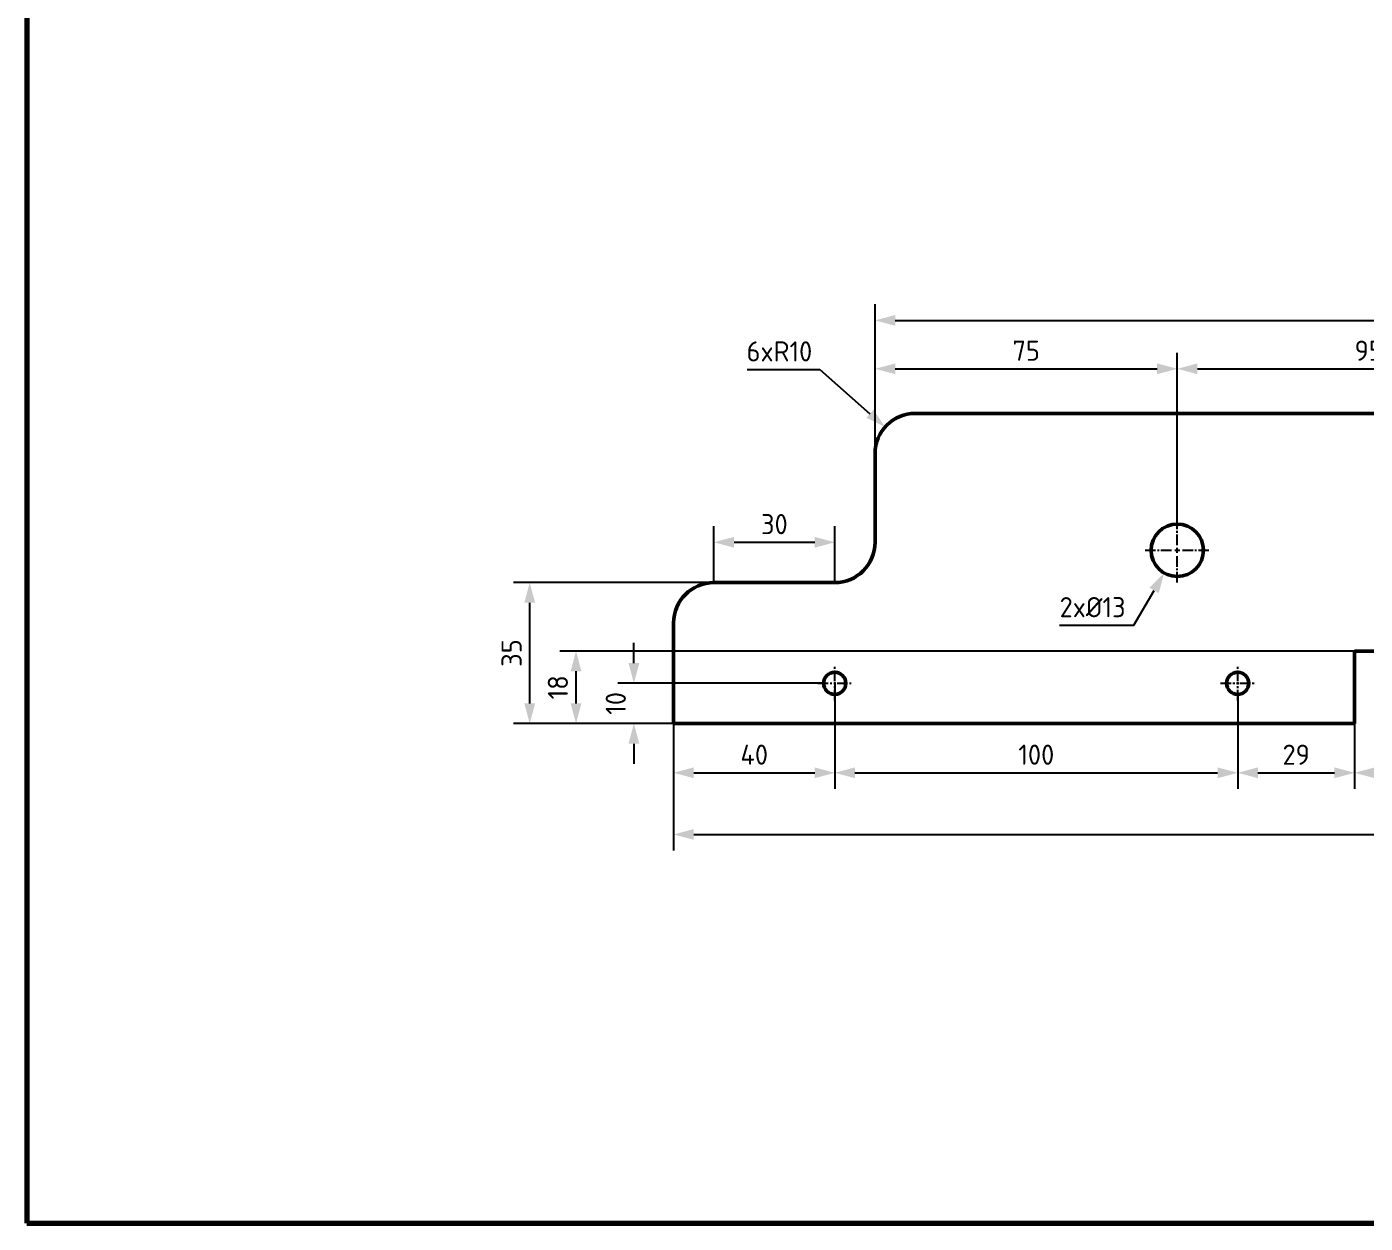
# Model space of a CAD drawing. Header units: millimetres. Extents: x -190 to 12889, y -227 to 3957.
# Drawn here: x 55.4 to 387.6, y 481.1 to 778.1 of the extents above; entities that cross this region are included whole.
import ezdxf

# ---------------------------------------------------------------- set-up
doc = ezdxf.new("R2010")
doc.units = ezdxf.units.MM
doc.header["$LTSCALE"] = 0.7
doc.header["$PDMODE"] = 35
doc.header["$PDSIZE"] = -4
doc.linetypes.add('CENTER2', pattern=[1.125, 0.75, -0.125, 0.125, -0.125])
doc.layers.get('0').update_dxf_attribs({"color": 255})
for name, color, linetype, lineweight in [('0.5', 7, 'Continuous', 50), ('DIM', 94, 'Continuous', 25), ('KHUNGBV', 5, 'Continuous', 70)]:
    doc.layers.add(name, color=color, linetype=linetype, lineweight=lineweight)
doc.styles.add('TCVN-7284', font='tcvn+7284-2003r.ttf')
doc.dimstyles.new('TCVN_ISO-25_RadiusDia', dxfattribs={"dimtxt": 2.5, "dimasz": 2.5, "dimexe": 2, "dimexo": 0, "dimgap": 1, "dimtad": 1, "dimtoh": 1, "dimtxsty": 'TCVN-7284', "dimblk": 'Arrow', "dimcen": 0, "dimclrd": 256, "dimclre": 256, "dimclrt": 256, "dimadec": 0, "dimazin": 0, "dimtfac": 1, "dimtofl": 0, "dimtmove": 1, "dimatfit": 0, "dimldrblk": 'Arrow', "dimfxl": 1, "dimlwd": -1, "dimlwe": -1, "dimarcsym": 0})

# ---------------------------------------------------------------- blocks, each defined once
blk = doc.blocks.new('KHUNG_A3')
at = {"layer": 'KHUNGBV', "color": 8, "linetype": 'Continuous', "ltscale": 0.66}
for p, q in [((61.71, 341.61), (61.71, 44.61)), ((61.71, 44.61), (481.71, 44.61))]:
    blk.add_line(p, q, dxfattribs=at)
blk = doc.blocks.new('*U153')
at = {"color": 0, "linetype": 'CENTER2', "ltscale": 5, "transparency": 16777216}
for p, q in [((0, 0.55), (0, 4.25)), ((-4.25, 0), (-0.55, 0)), ((0.55, 0), (4.25, 0)), ((0, -4.25), (0, -0.55))]:
    blk.add_line(p, q, dxfattribs=at)
at = {"color": 0, "linetype": 'Continuous', "ltscale": 5, "transparency": 16777216}
for p, q in [((-0.275, 0), (0.275, 0)), ((0, -0.275), (0, 0.275))]:
    blk.add_line(p, q, dxfattribs=at)
blk = doc.blocks.new('*U154')
at = {"color": 0, "linetype": 'CENTER2', "ltscale": 5, "transparency": 16777216}
for p, q in [((0, 1.3), (0, 8)), ((-8, 0), (-1.3, 0)), ((1.3, 0), (8, 0)), ((0, -8), (0, -1.3))]:
    blk.add_line(p, q, dxfattribs=at)
at = {"color": 0, "linetype": 'Continuous', "ltscale": 5, "transparency": 16777216}
for p, q in [((-0.65, 0), (0.65, 0)), ((0, -0.65), (0, 0.65))]:
    blk.add_line(p, q, dxfattribs=at)
blk = doc.blocks.new('*U155')
at = {"color": 0, "linetype": 'CENTER2', "ltscale": 5, "transparency": 16777216}
for p, q in [((0, 0.55), (0, 4.25)), ((-4.25, 0), (-0.55, 0)), ((0.55, 0), (4.25, 0)), ((0, -4.25), (0, -0.55))]:
    blk.add_line(p, q, dxfattribs=at)
at = {"color": 0, "linetype": 'Continuous', "ltscale": 5, "transparency": 16777216}
for p, q in [((-0.275, 0), (0.275, 0)), ((0, -0.275), (0, 0.275))]:
    blk.add_line(p, q, dxfattribs=at)
blk = doc.blocks.new('ajd')
at = {"layer": '0.5', "linetype": 'Continuous'}
for p, q in [((7341.74, 687511.34), (7021.74, 687511.34)), ((7011.74, 687501.34), (7011.74, 687479.34)), ((7001.74, 687469.34), (6971.74, 687469.34)), ((6961.74, 687459.34), (6961.74, 687434.34)), ((7130.74, 687452.34), (7153.17, 687452.34)), ((7130.74, 687434.34), (7130.74, 687452.34)), ((6961.74, 687434.34), (7130.74, 687434.34))]:
    blk.add_line(p, q, dxfattribs=at)
for centre, radius in [((7086.74, 687477.34), 6.5), ((7001.74, 687444.34), 2.75), ((7101.74, 687444.34), 2.75)]:
    blk.add_circle(centre, radius, dxfattribs=at)
for centre, start, end in [((7021.74, 687501.34), 90, 180), ((7001.74, 687479.34), 270, 0), ((6971.74, 687459.34), 90, 180)]:
    blk.add_arc(centre, 10, start, end, dxfattribs=at)
at = {"color": 1, "linetype": 'CENTER2', "ltscale": 5}
for name, p in [('*U154', (7086.74, 687477.34)), ('*U153', (7001.74, 687444.34)), ('*U155', (7101.74, 687444.34))]:
    blk.add_blockref(name, p, dxfattribs=at)
blk = doc.blocks.new('Arrow')
at = {"layer": 'DIM'}
blk.add_solid([(-1, 0.268), (-1, -0.268), (0, 0)], dxfattribs=at)
blk = doc.blocks.new('*D593')
at = {"layer": 'Defpoints', "color": 0, "ltscale": 0.7, "transparency": 16777216}
for p in [(206.11, 615.12), (253.22, 615.12), (215.97, 605.12)]:
    blk.add_point(p, dxfattribs=at)
at = {"layer": 'DIM', "ltscale": 0.7, "transparency": 16777216}
for p, q in [((206.11, 620.12), (206.11, 625.12)), ((253.22, 615.12), (202.11, 615.12)), ((215.97, 605.12), (202.11, 605.12)), ((206.11, 600.12), (206.11, 595.12))]:
    blk.add_line(p, q, dxfattribs=at)
at = {"layer": 'DIM', "ltscale": 0.7, "transparency": 16777216, "xscale": 5, "yscale": 5, "zscale": 5}
for p, rotation in [((206.11, 615.12), 270), ((206.11, 605.12), 90)]:
    blk.add_blockref('Arrow', p, dxfattribs=dict(at, rotation=rotation))
at = {"layer": 'DIM', "ltscale": 0.7, "transparency": 16777216, "insert": (201.61, 610.12), "char_height": 5, "attachment_point": 5, "rotation": 90, "style": 'TCVN-7284', "bg_fill": 3, "box_fill_scale": 1.1, "bg_fill_color": 256, "bg_fill_true_color": 13158600, "bg_fill_transparency": 0}
blk.add_mtext('10', dxfattribs=at)
blk = doc.blocks.new('*D594')
at = {"layer": 'Defpoints', "color": 0, "ltscale": 0.7, "transparency": 16777216}
for p in [(180.25, 640.12), (225.97, 640.12), (215.97, 605.12)]:
    blk.add_point(p, dxfattribs=at)
at = {"layer": 'DIM', "ltscale": 0.7, "transparency": 16777216}
for p, q in [((225.97, 640.12), (176.25, 640.12)), ((180.25, 610.12), (180.25, 635.12)), ((215.97, 605.12), (176.25, 605.12))]:
    blk.add_line(p, q, dxfattribs=at)
at = {"layer": 'DIM', "ltscale": 0.7, "transparency": 16777216, "xscale": 5, "yscale": 5, "zscale": 5}
for p, rotation in [((180.25, 640.12), 90), ((180.25, 605.12), 270)]:
    blk.add_blockref('Arrow', p, dxfattribs=dict(at, rotation=rotation))
at = {"layer": 'DIM', "ltscale": 0.7, "transparency": 16777216, "insert": (175.75, 622.62), "char_height": 5, "attachment_point": 5, "rotation": 90, "style": 'TCVN-7284', "bg_fill": 3, "box_fill_scale": 1.1, "bg_fill_color": 256, "bg_fill_true_color": 13158600, "bg_fill_transparency": 0}
blk.add_mtext('35', dxfattribs=at)
blk = doc.blocks.new('*D595')
at = {"layer": 'Defpoints', "color": 0, "ltscale": 0.7, "transparency": 16777216}
for p in [(255.97, 650.12), (225.97, 640.12), (255.97, 640.12)]:
    blk.add_point(p, dxfattribs=at)
at = {"layer": 'DIM', "ltscale": 0.7, "transparency": 16777216}
for p, q in [((225.97, 640.12), (225.97, 654.12)), ((255.97, 640.12), (255.97, 654.12)), ((230.97, 650.12), (250.97, 650.12))]:
    blk.add_line(p, q, dxfattribs=at)
at = {"layer": 'DIM', "ltscale": 0.7, "transparency": 16777216, "xscale": 5, "yscale": 5, "zscale": 5, "rotation": 180}
blk.add_blockref('Arrow', (225.97, 650.12), dxfattribs=at)
at = {"layer": 'DIM', "ltscale": 0.7, "transparency": 16777216, "xscale": 5, "yscale": 5, "zscale": 5}
blk.add_blockref('Arrow', (255.97, 650.12), dxfattribs=at)
at = {"layer": 'DIM', "ltscale": 0.7, "transparency": 16777216, "insert": (240.97, 654.62), "char_height": 5, "attachment_point": 5, "style": 'TCVN-7284', "bg_fill": 3, "box_fill_scale": 1.1, "bg_fill_color": 256, "bg_fill_true_color": 13158600, "bg_fill_transparency": 0}
blk.add_mtext('30', dxfattribs=at)
blk = doc.blocks.new('*D597')
at = {"layer": 'Defpoints', "color": 0, "ltscale": 0.7, "transparency": 16777216}
for p in [(340.97, 693.18), (265.97, 672.12), (340.97, 654.62)]:
    blk.add_point(p, dxfattribs=at)
at = {"layer": 'DIM', "ltscale": 0.7, "transparency": 16777216}
for p, q in [((265.97, 672.12), (265.97, 697.18)), ((340.97, 654.62), (340.97, 697.18)), ((270.97, 693.18), (335.97, 693.18))]:
    blk.add_line(p, q, dxfattribs=at)
at = {"layer": 'DIM', "ltscale": 0.7, "transparency": 16777216, "xscale": 5, "yscale": 5, "zscale": 5, "rotation": 180}
blk.add_blockref('Arrow', (265.97, 693.18), dxfattribs=at)
at = {"layer": 'DIM', "ltscale": 0.7, "transparency": 16777216, "xscale": 5, "yscale": 5, "zscale": 5}
blk.add_blockref('Arrow', (340.97, 693.18), dxfattribs=at)
at = {"layer": 'DIM', "ltscale": 0.7, "transparency": 16777216, "insert": (303.47, 697.68), "char_height": 5, "attachment_point": 5, "style": 'TCVN-7284', "bg_fill": 3, "box_fill_scale": 1.1, "bg_fill_color": 256, "bg_fill_true_color": 13158600, "bg_fill_transparency": 0}
blk.add_mtext('75', dxfattribs=at)
blk = doc.blocks.new('*D586')
at = {"layer": 'Defpoints', "color": 0, "ltscale": 0.7, "transparency": 16777216}
for p in [(255.97, 615.12), (215.97, 605.12), (255.97, 592.9)]:
    blk.add_point(p, dxfattribs=at)
at = {"layer": 'DIM', "ltscale": 0.7, "transparency": 16777216}
for p, q in [((255.97, 615.12), (255.97, 588.9)), ((215.97, 605.12), (215.97, 588.9)), ((220.97, 592.9), (250.97, 592.9))]:
    blk.add_line(p, q, dxfattribs=at)
at = {"layer": 'DIM', "ltscale": 0.7, "transparency": 16777216, "xscale": 5, "yscale": 5, "zscale": 5, "rotation": 180}
blk.add_blockref('Arrow', (215.97, 592.9), dxfattribs=at)
at = {"layer": 'DIM', "ltscale": 0.7, "transparency": 16777216, "xscale": 5, "yscale": 5, "zscale": 5}
blk.add_blockref('Arrow', (255.97, 592.9), dxfattribs=at)
at = {"layer": 'DIM', "ltscale": 0.7, "transparency": 16777216, "insert": (235.97, 597.4), "char_height": 5, "attachment_point": 5, "style": 'TCVN-7284', "bg_fill": 3, "box_fill_scale": 1.1, "bg_fill_color": 256, "bg_fill_true_color": 13158600, "bg_fill_transparency": 0}
blk.add_mtext('40', dxfattribs=at)
blk = doc.blocks.new('*D587')
at = {"layer": 'Defpoints', "color": 0, "ltscale": 0.7, "transparency": 16777216}
for p in [(255.97, 615.12), (355.97, 612.37), (355.97, 592.9)]:
    blk.add_point(p, dxfattribs=at)
at = {"layer": 'DIM', "ltscale": 0.7, "transparency": 16777216}
for p, q in [((255.97, 615.12), (255.97, 588.9)), ((355.97, 612.37), (355.97, 588.9)), ((260.97, 592.9), (350.97, 592.9))]:
    blk.add_line(p, q, dxfattribs=at)
at = {"layer": 'DIM', "ltscale": 0.7, "transparency": 16777216, "xscale": 5, "yscale": 5, "zscale": 5, "rotation": 180}
blk.add_blockref('Arrow', (255.97, 592.9), dxfattribs=at)
at = {"layer": 'DIM', "ltscale": 0.7, "transparency": 16777216, "xscale": 5, "yscale": 5, "zscale": 5}
blk.add_blockref('Arrow', (355.97, 592.9), dxfattribs=at)
at = {"layer": 'DIM', "ltscale": 0.7, "transparency": 16777216, "insert": (305.97, 597.4), "char_height": 5, "attachment_point": 5, "style": 'TCVN-7284', "bg_fill": 3, "box_fill_scale": 1.1, "bg_fill_color": 256, "bg_fill_true_color": 13158600, "bg_fill_transparency": 0}
blk.add_mtext('100', dxfattribs=at)
blk = doc.blocks.new('*D600')
at = {"layer": 'Defpoints', "color": 0, "ltscale": 0.7, "transparency": 16777216}
for p in [(355.97, 612.37), (384.97, 605.12), (384.97, 592.9)]:
    blk.add_point(p, dxfattribs=at)
at = {"layer": 'DIM', "ltscale": 0.7, "transparency": 16777216}
for p, q in [((355.97, 612.37), (355.97, 588.9)), ((384.97, 605.12), (384.97, 588.9)), ((360.97, 592.9), (379.97, 592.9))]:
    blk.add_line(p, q, dxfattribs=at)
at = {"layer": 'DIM', "ltscale": 0.7, "transparency": 16777216, "xscale": 5, "yscale": 5, "zscale": 5, "rotation": 180}
blk.add_blockref('Arrow', (355.97, 592.9), dxfattribs=at)
at = {"layer": 'DIM', "ltscale": 0.7, "transparency": 16777216, "xscale": 5, "yscale": 5, "zscale": 5}
blk.add_blockref('Arrow', (384.97, 592.9), dxfattribs=at)
at = {"layer": 'DIM', "ltscale": 0.7, "transparency": 16777216, "insert": (370.47, 597.4), "char_height": 5, "attachment_point": 5, "style": 'TCVN-7284', "bg_fill": 3, "box_fill_scale": 1.1, "bg_fill_color": 256, "bg_fill_true_color": 13158600, "bg_fill_transparency": 0}
blk.add_mtext('29', dxfattribs=at)
blk = doc.blocks.new('*D589')
at = {"layer": 'Defpoints', "color": 0, "ltscale": 0.7, "transparency": 16777216}
for p in [(435.97, 693.18), (340.97, 654.62), (435.97, 654.62)]:
    blk.add_point(p, dxfattribs=at)
at = {"layer": 'DIM', "ltscale": 0.7, "transparency": 16777216}
for p, q in [((340.97, 654.62), (340.97, 697.18)), ((435.97, 654.62), (435.97, 697.18)), ((345.97, 693.18), (430.97, 693.18))]:
    blk.add_line(p, q, dxfattribs=at)
at = {"layer": 'DIM', "ltscale": 0.7, "transparency": 16777216, "xscale": 5, "yscale": 5, "zscale": 5, "rotation": 180}
blk.add_blockref('Arrow', (340.97, 693.18), dxfattribs=at)
at = {"layer": 'DIM', "ltscale": 0.7, "transparency": 16777216, "xscale": 5, "yscale": 5, "zscale": 5}
blk.add_blockref('Arrow', (435.97, 693.18), dxfattribs=at)
at = {"layer": 'DIM', "ltscale": 0.7, "transparency": 16777216, "insert": (388.47, 697.68), "char_height": 5, "attachment_point": 5, "style": 'TCVN-7284', "bg_fill": 3, "box_fill_scale": 1.1, "bg_fill_color": 256, "bg_fill_true_color": 13158600, "bg_fill_transparency": 0}
blk.add_mtext('95', dxfattribs=at)
blk = doc.blocks.new('*D604')
at = {"layer": 'Defpoints', "color": 0, "ltscale": 0.7, "transparency": 16777216}
for p in [(384.97, 605.12), (486.97, 605.12), (486.97, 592.9)]:
    blk.add_point(p, dxfattribs=at)
at = {"layer": 'DIM', "ltscale": 0.7, "transparency": 16777216}
for p, q in [((384.97, 605.12), (384.97, 588.9)), ((486.97, 605.12), (486.97, 588.9)), ((389.97, 592.9), (481.97, 592.9))]:
    blk.add_line(p, q, dxfattribs=at)
at = {"layer": 'DIM', "ltscale": 0.7, "transparency": 16777216, "xscale": 5, "yscale": 5, "zscale": 5, "rotation": 180}
blk.add_blockref('Arrow', (384.97, 592.9), dxfattribs=at)
at = {"layer": 'DIM', "ltscale": 0.7, "transparency": 16777216, "xscale": 5, "yscale": 5, "zscale": 5}
blk.add_blockref('Arrow', (486.97, 592.9), dxfattribs=at)
at = {"layer": 'DIM', "ltscale": 0.7, "transparency": 16777216, "insert": (435.97, 597.4), "char_height": 5, "attachment_point": 5, "style": 'TCVN-7284', "bg_fill": 3, "box_fill_scale": 1.1, "bg_fill_color": 256, "bg_fill_true_color": 13158600, "bg_fill_transparency": 0}
blk.add_mtext('102', dxfattribs=at)
blk = doc.blocks.new('*D605')
at = {"layer": 'Defpoints', "color": 0, "ltscale": 0.7, "transparency": 16777216}
for p in [(344.23, 653.75), (337.71, 642.5)]:
    blk.add_point(p, dxfattribs=at)
at = {"layer": 'DIM', "ltscale": 0.7, "transparency": 16777216}
for p, q in [((330.2, 629.51), (335.21, 638.17)), ((311.7, 629.51), (330.2, 629.51))]:
    blk.add_line(p, q, dxfattribs=at)
at = {"layer": 'DIM', "ltscale": 0.7, "transparency": 16777216, "xscale": 5, "yscale": 5, "zscale": 5, "rotation": 59.94089997211438}
blk.add_blockref('Arrow', (337.71, 642.5), dxfattribs=at)
at = {"layer": 'DIM', "ltscale": 0.7, "transparency": 16777216, "insert": (319.95, 634.01), "char_height": 5, "attachment_point": 5, "style": 'TCVN-7284', "bg_fill": 3, "box_fill_scale": 1.1, "bg_fill_color": 256, "bg_fill_true_color": 13158600, "bg_fill_transparency": 0}
blk.add_mtext('2x%%C13', dxfattribs=at)
blk = doc.blocks.new('*D606')
at = {"layer": 'Defpoints', "color": 0, "ltscale": 0.7, "transparency": 16777216}
for p in [(215.97, 605.12), (655.97, 605.12), (655.97, 577.59)]:
    blk.add_point(p, dxfattribs=at)
at = {"layer": 'DIM', "ltscale": 0.7, "transparency": 16777216}
for p, q in [((215.97, 605.12), (215.97, 573.59)), ((655.97, 605.12), (655.97, 573.59)), ((220.97, 577.59), (650.97, 577.59))]:
    blk.add_line(p, q, dxfattribs=at)
at = {"layer": 'DIM', "ltscale": 0.7, "transparency": 16777216, "xscale": 5, "yscale": 5, "zscale": 5, "rotation": 180}
blk.add_blockref('Arrow', (215.97, 577.59), dxfattribs=at)
at = {"layer": 'DIM', "ltscale": 0.7, "transparency": 16777216, "xscale": 5, "yscale": 5, "zscale": 5}
blk.add_blockref('Arrow', (655.97, 577.59), dxfattribs=at)
at = {"layer": 'DIM', "ltscale": 0.7, "transparency": 16777216, "insert": (435.97, 582.09), "char_height": 5, "attachment_point": 5, "style": 'TCVN-7284', "bg_fill": 3, "box_fill_scale": 1.1, "bg_fill_color": 256, "bg_fill_true_color": 13158600, "bg_fill_transparency": 0}
blk.add_mtext('440', dxfattribs=at)
blk = doc.blocks.new('*D607')
at = {"layer": 'Defpoints', "color": 0, "ltscale": 0.7, "transparency": 16777216}
for p in [(605.97, 705.2), (265.97, 661.12), (605.97, 661.12)]:
    blk.add_point(p, dxfattribs=at)
at = {"layer": 'DIM', "ltscale": 0.7, "transparency": 16777216}
for p, q in [((265.97, 661.12), (265.97, 709.2)), ((605.97, 661.12), (605.97, 709.2)), ((270.97, 705.2), (600.97, 705.2))]:
    blk.add_line(p, q, dxfattribs=at)
at = {"layer": 'DIM', "ltscale": 0.7, "transparency": 16777216, "xscale": 5, "yscale": 5, "zscale": 5, "rotation": 180}
blk.add_blockref('Arrow', (265.97, 705.2), dxfattribs=at)
at = {"layer": 'DIM', "ltscale": 0.7, "transparency": 16777216, "xscale": 5, "yscale": 5, "zscale": 5}
blk.add_blockref('Arrow', (605.97, 705.2), dxfattribs=at)
at = {"layer": 'DIM', "ltscale": 0.7, "transparency": 16777216, "insert": (435.97, 709.7), "char_height": 5, "attachment_point": 5, "style": 'TCVN-7284', "bg_fill": 3, "box_fill_scale": 1.1, "bg_fill_color": 256, "bg_fill_true_color": 13158600, "bg_fill_transparency": 0}
blk.add_mtext('340', dxfattribs=at)
blk = doc.blocks.new('*D677')
at = {"layer": 'Defpoints', "color": 0, "ltscale": 0.7, "transparency": 16777216}
for p in [(268.46, 678.73), (275.97, 672.12)]:
    blk.add_point(p, dxfattribs=at)
at = {"layer": 'DIM', "ltscale": 0.7, "transparency": 16777216}
for p, q in [((234.22, 693), (252.22, 693)), ((252.22, 693), (264.7, 682.03))]:
    blk.add_line(p, q, dxfattribs=at)
at = {"layer": 'DIM', "ltscale": 0.7, "transparency": 16777216, "xscale": 5, "yscale": 5, "zscale": 5, "rotation": 318.6804672444712}
blk.add_blockref('Arrow', (268.46, 678.73), dxfattribs=at)
at = {"layer": 'DIM', "ltscale": 0.7, "transparency": 16777216, "insert": (242.22, 697.5), "char_height": 5, "attachment_point": 5, "style": 'TCVN-7284', "bg_fill": 3, "box_fill_scale": 1.1, "bg_fill_color": 256, "bg_fill_true_color": 13158600, "bg_fill_transparency": 0}
blk.add_mtext('6xR10', dxfattribs=at)
blk = doc.blocks.new('*D678')
at = {"layer": 'Defpoints', "color": 0, "ltscale": 0.7, "transparency": 16777216}
for p in [(191.74, 623.12), (384.97, 623.12), (384.97, 605.12)]:
    blk.add_point(p, dxfattribs=at)
at = {"layer": 'DIM', "ltscale": 0.7, "transparency": 16777216}
for p, q in [((384.97, 623.12), (187.74, 623.12)), ((191.74, 610.12), (191.74, 618.12)), ((384.97, 605.12), (187.74, 605.12))]:
    blk.add_line(p, q, dxfattribs=at)
at = {"layer": 'DIM', "ltscale": 0.7, "transparency": 16777216, "xscale": 5, "yscale": 5, "zscale": 5}
for p, rotation in [((191.74, 623.12), 90), ((191.74, 605.12), 270)]:
    blk.add_blockref('Arrow', p, dxfattribs=dict(at, rotation=rotation))
at = {"layer": 'DIM', "ltscale": 0.7, "transparency": 16777216, "insert": (187.24, 614.12), "char_height": 5, "attachment_point": 5, "rotation": 90, "style": 'TCVN-7284', "bg_fill": 3, "box_fill_scale": 1.1, "bg_fill_color": 256, "bg_fill_true_color": 13158600, "bg_fill_transparency": 0}
blk.add_mtext('18', dxfattribs=at)

msp = doc.modelspace()

# ---------------------------------------------------------------- block references
at = {"color": 1}
msp.add_blockref('ajd', (-6745.775, -686829.2147), dxfattribs=at)
at = {"layer": 'DIM', "xscale": 2, "yscale": 2, "zscale": 2}
msp.add_blockref('KHUNG_A3', (-67.9974, 391.8635), dxfattribs=at)

# ---------------------------------------------------------------- next in the draw order: dimensions: what is measured, and where the dimension line sits
at = {"layer": 'DIM', "ltscale": 0.7}
dim = msp.add_linear_dim(base=(340.9692, 693.1777), p1=(265.9692, 672.1232), p2=(340.9692, 654.6232), dimstyle='TCVN_ISO-25_RadiusDia', override={"dimscale": 2, "dimtfill": 1, "dimarcsym": 1}, dxfattribs=at)
dim.commit()
dim.dimension.update_dxf_attribs({"geometry": '*D597', "text_midpoint": (303.4692, 697.6777)})
dim = msp.add_linear_dim(base=(206.109, 615.1232), p1=(215.9692, 605.1232), p2=(253.2192, 615.1232), angle=90, dimstyle='TCVN_ISO-25_RadiusDia', override={"dimscale": 2, "dimtfill": 1, "dimarcsym": 1}, dxfattribs=at)
dim.commit()
dim.dimension.update_dxf_attribs({"geometry": '*D593', "text_midpoint": (206.109, 610.1232), "dimtype": 160})

# ---------------------------------------------------------------- next in the draw order: dimensions: what is measured, and where the dimension line sits
dim = msp.add_linear_dim(base=(435.9692, 693.1777), p1=(340.9692, 654.6232), p2=(435.9692, 654.6232), dimstyle='TCVN_ISO-25_RadiusDia', override={"dimscale": 2, "dimtfill": 1, "dimarcsym": 1}, dxfattribs=at)
dim.commit()
dim.dimension.update_dxf_attribs({"geometry": '*D589', "text_midpoint": (388.4692, 697.6777)})
dim = msp.add_linear_dim(base=(180.2511, 640.1232), p1=(215.9692, 605.1232), p2=(225.9692, 640.1232), angle=90, dimstyle='TCVN_ISO-25_RadiusDia', override={"dimscale": 2, "dimtfill": 1, "dimarcsym": 1}, dxfattribs=at)
dim.commit()
dim.dimension.update_dxf_attribs({"geometry": '*D594', "text_midpoint": (175.7511, 622.6232)})

# ---------------------------------------------------------------- next in the draw order: dimensions: what is measured, and where the dimension line sits
for base, p1, p2, override, picture, middle in [((605.9692, 705.1977), (265.9692, 661.1232), (605.9692, 661.1232), {"dimscale": 2, "dimtp": 0.5, "dimtm": 0.5, "dimtfill": 1, "dimarcsym": 1}, '*D607', (435.9692, 709.6977)), ((255.9692, 650.1232), (225.9692, 640.1232), (255.9692, 640.1232), {"dimscale": 2, "dimtfill": 1, "dimarcsym": 1}, '*D595', (240.9692, 654.6232)), ((255.9692, 592.8959), (215.9692, 605.1232), (255.9692, 615.1232), {"dimscale": 2, "dimtfill": 1, "dimarcsym": 1}, '*D586', (235.9692, 597.3959))]:
    dim = msp.add_linear_dim(base=base, p1=p1, p2=p2, dimstyle='TCVN_ISO-25_RadiusDia', override=override, dxfattribs=at)
    dim.commit()
    dim.dimension.update_dxf_attribs({"geometry": picture, "text_midpoint": middle})
dim = msp.add_diameter_dim_2p(p1=(344.225, 653.749), p2=(337.7134, 642.4974), dimstyle='TCVN_ISO-25_RadiusDia', override={"dimscale": 2, "dimpost": '2x%%C<>', "dimtfill": 1, "dimarcsym": 1}, dxfattribs=at)
dim.commit()
dim.dimension.update_dxf_attribs({"geometry": '*D605', "text_midpoint": (319.95, 634.0147)})

# ---------------------------------------------------------------- next in the draw order: dimensions: what is measured, and where the dimension line sits
dim = msp.add_radius_dim(center=(275.9692, 672.1232), mpoint=(268.4588, 678.7257), dimstyle='TCVN_ISO-25_RadiusDia', override={"dimscale": 2, "dimpost": '6xR<>', "dimtfill": 1, "dimarcsym": 1}, dxfattribs=at)
dim.commit()
dim.dimension.update_dxf_attribs({"geometry": '*D677', "text_midpoint": (252.223, 692.9991), "dimtype": 164})
dim = msp.add_linear_dim(base=(355.9692, 592.8959), p1=(255.9692, 615.1232), p2=(355.9692, 612.3732), dimstyle='TCVN_ISO-25_RadiusDia', override={"dimscale": 2, "dimtmove": 1, "dimtfill": 1, "dimarcsym": 1}, dxfattribs=at)
dim.commit()
dim.dimension.update_dxf_attribs({"geometry": '*D587', "text_midpoint": (305.9692, 597.3959)})

# ---------------------------------------------------------------- next in the draw order: dimensions: what is measured, and where the dimension line sits
dim = msp.add_linear_dim(base=(384.9692, 592.8959), p1=(355.9692, 612.3732), p2=(384.9692, 605.1232), dimstyle='TCVN_ISO-25_RadiusDia', override={"dimscale": 2, "dimtmove": 1, "dimtfill": 1, "dimarcsym": 1}, dxfattribs=at)
dim.commit()
dim.dimension.update_dxf_attribs({"geometry": '*D600', "text_midpoint": (370.4692, 597.3959)})

# ---------------------------------------------------------------- next in the draw order: dimensions: what is measured, and where the dimension line sits
dim = msp.add_linear_dim(base=(486.9692, 592.8959), p1=(384.9692, 605.1232), p2=(486.9692, 605.1232), dimstyle='TCVN_ISO-25_RadiusDia', override={"dimscale": 2, "dimtp": 0.5, "dimtm": 0.5, "dimtfill": 1, "dimarcsym": 1}, dxfattribs=at)
dim.commit()
dim.dimension.update_dxf_attribs({"geometry": '*D604', "text_midpoint": (435.9692, 597.3959)})

# ---------------------------------------------------------------- next in the draw order: dimensions: what is measured, and where the dimension line sits
dim = msp.add_linear_dim(base=(655.9692, 577.5942), p1=(215.9692, 605.1232), p2=(655.9692, 605.1232), dimstyle='TCVN_ISO-25_RadiusDia', override={"dimscale": 2, "dimtp": 0.5, "dimtm": 0.5, "dimtfill": 1, "dimarcsym": 1}, dxfattribs=at)
dim.commit()
dim.dimension.update_dxf_attribs({"geometry": '*D606', "text_midpoint": (435.9692, 582.0942)})

# ---------------------------------------------------------------- next in the draw order: dimensions: what is measured, and where the dimension line sits
dim = msp.add_linear_dim(base=(191.7413, 623.1232), p1=(384.9692, 605.1232), p2=(384.9692, 623.1232), angle=90, dimstyle='TCVN_ISO-25_RadiusDia', override={"dimscale": 2, "dimtfill": 1, "dimarcsym": 1}, dxfattribs=at)
dim.commit()
dim.dimension.update_dxf_attribs({"geometry": '*D678', "text_midpoint": (187.2413, 614.1232)})

doc.saveas('drawing.dxf')
